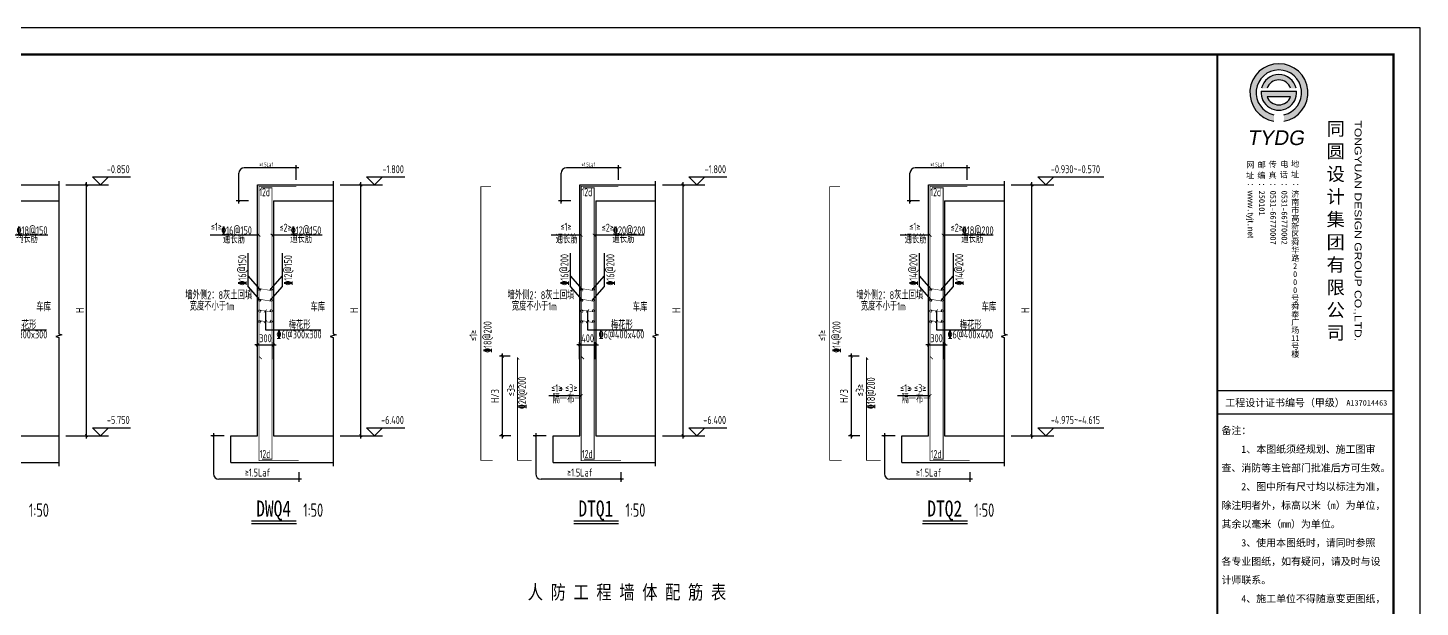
# Model space of a CAD drawing. Extents: x -502255 to 1362592, y -400300 to 332622.
# Drawn here: x 408788 to 434882, y -77164 to -66305 of the extents above; entities that cross this region are included whole.
import ezdxf
from ezdxf.enums import TextEntityAlignment as Align

# ---------------------------------------------------------------- set-up
doc = ezdxf.new("R2010")
doc.units = 0
doc.header["$LTSCALE"] = 1000
doc.header["$MEASUREMENT"] = 0
doc.linetypes.add('DASH', pattern=[0.35, 0.25, -0.1])
for name, color, linetype in [('COLU_DE_NUM', 7, 'Continuous'), ('DETL', 7, 'Continuous'), ('DIM', 3, 'Continuous'), ('ECA_TK', 7, 'Continuous'), ('hz', 7, 'Continuous'), ('PUB_DIM', 3, 'Continuous'), ('PUB_TEXT', 7, 'Continuous'), ('REIN', 1, 'Continuous'), ('REINL', 1, 'Continuous'), ('TEXT', 53, 'Continuous'), ('THIN', 7, 'Continuous'), ('tk', 7, 'Continuous')]:
    doc.layers.add(name, color=color, linetype=linetype)
doc.layers.add('表格文字', color=7, linetype='Continuous', lineweight=18)
doc.styles.add('CCDI_T0G_01', font='arial.ttf')
doc.styles.get("Standard").update_dxf_attribs({"font": 'tssdeng2.shx', "width": 0.7, "bigfont": '@@hztxt.shx'})
doc.styles.add('SUNTXT', font='', dxfattribs={"height": 2.5})
doc.styles.add('TSSD_Dimension', font='tssdeng.shx', dxfattribs={"width": 0.7, "bigfont": 'Tssdchn.shx'})
doc.styles.add('TSSD_Label', font='tssdeng2.shx', dxfattribs={"width": 0.7, "bigfont": 'tssdchn.shx'})
doc.styles.add('tyad', font='swissk.ttf', dxfattribs={"height": 2.5})
doc.styles.add('TYDG_01', font='', dxfattribs={"width": 0.8})
doc.styles.add('黑体', font='simhei.ttf', dxfattribs={"width": 0.65})
doc.styles.get('SUNTXT').set_extended_font_data('SimSun')
doc.styles.get('TYDG_01').set_extended_font_data('SimSun')
doc.dimstyles.new('TSSD_50_50', dxfattribs={"dimtxt": 150, "dimasz": 50, "dimexe": 50, "dimexo": 125, "dimgap": 50, "dimtad": 1, "dimdec": 0, "dimzin": 0, "dimdsep": 46, "dimtxsty": 'Standard', "dimblk": 'ARCHTICK', "dimcen": 0, "dimdle": 50, "dimclrt": 7, "dimadec": 0, "dimazin": 0, "dimtfac": 1, "dimtdec": 0, "dimtix": 1, "dimtmove": 2, "dimatfit": 3, "dimfxl": 1, "dimtolj": 1, "dimtzin": 0, "dimarcsym": 0})

# ---------------------------------------------------------------- blocks, each defined once
blk = doc.blocks.new('_ArchTick')
at = {"color": 0, "linetype": 'ByBlock', "const_width": 0.4}
blk.add_lwpolyline([(-0.5, -0.5), (0.5, 0.5)], dxfattribs=at)
blk = doc.blocks.new('*D519')
at = {"layer": 'Defpoints', "color": 0, "transparency": 16777216}
for p in [(409378, -69250), (409889, -69250), (409378, -73950)]:
    blk.add_point(p, dxfattribs=at)
at = {"layer": 'PUB_DIM', "color": 0, "lineweight": -2, "transparency": 16777216}
for p, q in [((409503, -69250), (409939, -69250)), ((409889, -74000), (409889, -69200)), ((409503, -73950), (409939, -73950))]:
    blk.add_line(p, q, dxfattribs=at)
at = {"layer": 'PUB_DIM', "color": 0, "lineweight": -2, "transparency": 16777216, "xscale": 50, "yscale": 50, "zscale": 50}
for p, rotation in [((409889, -69250), 90), ((409889, -73950), 270)]:
    blk.add_blockref('_ArchTick', p, dxfattribs=dict(at, rotation=rotation))
at = {"layer": 'PUB_DIM', "color": 7, "transparency": 16777216, "insert": (409764, -71600), "char_height": 150, "attachment_point": 5, "rotation": 90}
blk.add_mtext('\\A1;H', dxfattribs=at)
blk = doc.blocks.new('*D521')
at = {"layer": 'Defpoints', "color": 0, "transparency": 16777216}
for p in [(413392, -72249), (413092, -72639), (413392, -72639)]:
    blk.add_point(p, dxfattribs=at)
at = {"layer": 'PUB_DIM', "color": 0, "lineweight": -2, "transparency": 16777216}
for p, q in [((413092, -72249), (413042, -72249)), ((413092, -72514), (413092, -72199)), ((413092, -72249), (413392, -72249)), ((413392, -72514), (413392, -72199)), ((413392, -72249), (413442, -72249))]:
    blk.add_line(p, q, dxfattribs=at)
at = {"layer": 'PUB_DIM', "color": 0, "lineweight": -2, "transparency": 16777216, "xscale": 50, "yscale": 50, "zscale": 50}
blk.add_blockref('_ArchTick', (413092, -72249), dxfattribs=at)
at = {"layer": 'PUB_DIM', "color": 0, "lineweight": -2, "transparency": 16777216, "xscale": 50, "yscale": 50, "zscale": 50, "rotation": 180}
blk.add_blockref('_ArchTick', (413392, -72249), dxfattribs=at)
at = {"layer": 'PUB_DIM', "color": 7, "transparency": 16777216, "insert": (413242, -72124), "char_height": 150, "attachment_point": 5}
blk.add_mtext('\\A1;300', dxfattribs=at)
blk = doc.blocks.new('*D522')
at = {"layer": 'Defpoints', "color": 0, "transparency": 16777216}
for p in [(414518, -69250), (415029, -69250), (414518, -73950)]:
    blk.add_point(p, dxfattribs=at)
at = {"layer": 'PUB_DIM', "color": 0, "lineweight": -2, "transparency": 16777216}
for p, q in [((414643, -69250), (415079, -69250)), ((415029, -74000), (415029, -69200)), ((414643, -73950), (415079, -73950))]:
    blk.add_line(p, q, dxfattribs=at)
at = {"layer": 'PUB_DIM', "color": 0, "lineweight": -2, "transparency": 16777216, "xscale": 50, "yscale": 50, "zscale": 50}
for p, rotation in [((415029, -69250), 90), ((415029, -73950), 270)]:
    blk.add_blockref('_ArchTick', p, dxfattribs=dict(at, rotation=rotation))
at = {"layer": 'PUB_DIM', "color": 7, "transparency": 16777216, "insert": (414904, -71600), "char_height": 150, "attachment_point": 5, "rotation": 90}
blk.add_mtext('\\A1;H', dxfattribs=at)
blk = doc.blocks.new('*D1432')
at = {"layer": 'Defpoints', "color": 0, "transparency": 16777216}
for p in [(419430, -72249), (419130, -72639), (419430, -72639)]:
    blk.add_point(p, dxfattribs=at)
at = {"layer": 'PUB_DIM', "color": 0, "lineweight": -2, "transparency": 16777216}
for p, q in [((419130, -72249), (419080, -72249)), ((419130, -72514), (419130, -72199)), ((419130, -72249), (419430, -72249)), ((419430, -72514), (419430, -72199)), ((419430, -72249), (419480, -72249))]:
    blk.add_line(p, q, dxfattribs=at)
at = {"layer": 'PUB_DIM', "color": 0, "lineweight": -2, "transparency": 16777216, "xscale": 50, "yscale": 50, "zscale": 50}
blk.add_blockref('_ArchTick', (419130, -72249), dxfattribs=at)
at = {"layer": 'PUB_DIM', "color": 0, "lineweight": -2, "transparency": 16777216, "xscale": 50, "yscale": 50, "zscale": 50, "rotation": 180}
blk.add_blockref('_ArchTick', (419430, -72249), dxfattribs=at)
at = {"layer": 'PUB_DIM', "color": 7, "transparency": 16777216, "insert": (419280, -72124), "char_height": 150, "attachment_point": 5}
blk.add_mtext('\\A1;400', dxfattribs=at)
blk = doc.blocks.new('*D1433')
at = {"layer": 'Defpoints', "color": 0, "transparency": 16777216}
for p in [(420556, -69250), (421067, -69250), (420556, -73950)]:
    blk.add_point(p, dxfattribs=at)
at = {"layer": 'PUB_DIM', "color": 0, "lineweight": -2, "transparency": 16777216}
for p, q in [((420681, -69250), (421117, -69250)), ((421067, -74000), (421067, -69200)), ((420681, -73950), (421117, -73950))]:
    blk.add_line(p, q, dxfattribs=at)
at = {"layer": 'PUB_DIM', "color": 0, "lineweight": -2, "transparency": 16777216, "xscale": 50, "yscale": 50, "zscale": 50}
for p, rotation in [((421067, -69250), 90), ((421067, -73950), 270)]:
    blk.add_blockref('_ArchTick', p, dxfattribs=dict(at, rotation=rotation))
at = {"layer": 'PUB_DIM', "color": 7, "transparency": 16777216, "insert": (420942, -71600), "char_height": 150, "attachment_point": 5, "rotation": 90}
blk.add_mtext('\\A1;H', dxfattribs=at)
blk = doc.blocks.new('*D1434')
at = {"layer": 'Defpoints', "color": 0, "transparency": 16777216}
for p in [(417955, -72462), (417680, -73950), (417966, -73950)]:
    blk.add_point(p, dxfattribs=at)
at = {"layer": 'DIM', "color": 0, "lineweight": -2, "transparency": 16777216}
for p, q in [((417830, -72462), (417630, -72462)), ((417680, -72412), (417680, -74000)), ((417841, -73950), (417630, -73950))]:
    blk.add_line(p, q, dxfattribs=at)
at = {"layer": 'DIM', "color": 0, "lineweight": -2, "transparency": 16777216, "xscale": 50, "yscale": 50, "zscale": 50}
for p, rotation in [((417680, -72462), 90), ((417680, -73950), 270)]:
    blk.add_blockref('_ArchTick', p, dxfattribs=dict(at, rotation=rotation))
at = {"layer": 'DIM', "color": 7, "transparency": 16777216, "insert": (417544, -73206), "char_height": 150, "attachment_point": 5, "rotation": 90}
blk.add_mtext('\\A1;H/3', dxfattribs=at)
blk = doc.blocks.new('*D1436')
at = {"layer": 'Defpoints', "color": 0, "transparency": 16777216}
for p in [(425969, -72249), (425669, -72639), (425969, -72639)]:
    blk.add_point(p, dxfattribs=at)
at = {"layer": 'PUB_DIM', "color": 0, "lineweight": -2, "transparency": 16777216}
for p, q in [((425669, -72249), (425619, -72249)), ((425669, -72514), (425669, -72199)), ((425669, -72249), (425969, -72249)), ((425969, -72514), (425969, -72199)), ((425969, -72249), (426019, -72249))]:
    blk.add_line(p, q, dxfattribs=at)
at = {"layer": 'PUB_DIM', "color": 0, "lineweight": -2, "transparency": 16777216, "xscale": 50, "yscale": 50, "zscale": 50}
blk.add_blockref('_ArchTick', (425669, -72249), dxfattribs=at)
at = {"layer": 'PUB_DIM', "color": 0, "lineweight": -2, "transparency": 16777216, "xscale": 50, "yscale": 50, "zscale": 50, "rotation": 180}
blk.add_blockref('_ArchTick', (425969, -72249), dxfattribs=at)
at = {"layer": 'PUB_DIM', "color": 7, "transparency": 16777216, "insert": (425819, -72124), "char_height": 150, "attachment_point": 5}
blk.add_mtext('\\A1;300', dxfattribs=at)
blk = doc.blocks.new('*D1437')
at = {"layer": 'Defpoints', "color": 0, "transparency": 16777216}
for p in [(427095, -69250), (427606, -69250), (427095, -73950)]:
    blk.add_point(p, dxfattribs=at)
at = {"layer": 'PUB_DIM', "color": 0, "lineweight": -2, "transparency": 16777216}
for p, q in [((427220, -69250), (427656, -69250)), ((427606, -74000), (427606, -69200)), ((427220, -73950), (427656, -73950))]:
    blk.add_line(p, q, dxfattribs=at)
at = {"layer": 'PUB_DIM', "color": 0, "lineweight": -2, "transparency": 16777216, "xscale": 50, "yscale": 50, "zscale": 50}
for p, rotation in [((427606, -69250), 90), ((427606, -73950), 270)]:
    blk.add_blockref('_ArchTick', p, dxfattribs=dict(at, rotation=rotation))
at = {"layer": 'PUB_DIM', "color": 7, "transparency": 16777216, "insert": (427481, -71600), "char_height": 150, "attachment_point": 5, "rotation": 90}
blk.add_mtext('\\A1;H', dxfattribs=at)
blk = doc.blocks.new('*D1435')
at = {"layer": 'Defpoints', "color": 0, "transparency": 16777216}
for p in [(424494, -72462), (424218, -73950), (424505, -73950)]:
    blk.add_point(p, dxfattribs=at)
at = {"layer": 'DIM', "color": 0, "lineweight": -2, "transparency": 16777216}
for p, q in [((424369, -72462), (424168, -72462)), ((424218, -72412), (424218, -74000)), ((424380, -73950), (424168, -73950))]:
    blk.add_line(p, q, dxfattribs=at)
at = {"layer": 'DIM', "color": 0, "lineweight": -2, "transparency": 16777216, "xscale": 50, "yscale": 50, "zscale": 50}
for p, rotation in [((424218, -72462), 90), ((424218, -73950), 270)]:
    blk.add_blockref('_ArchTick', p, dxfattribs=dict(at, rotation=rotation))
at = {"layer": 'DIM', "color": 7, "transparency": 16777216, "insert": (424082, -73206), "char_height": 150, "attachment_point": 5, "rotation": 90}
blk.add_mtext('\\A1;H/3', dxfattribs=at)
blk = doc.blocks.new('10B_A1')
h = blk.add_hatch(color=256)
h.paths.add_polyline_path([(786.16, 558.97), (786.16, 561.39, -8.823966), (789.97, 561.39), (789.97, 558.98, 11.333343)])
h.paths.add_polyline_path([(781.52, 571.34), (783.6, 571.34, -0.711417), (792.46, 571.34), (794.54, 571.34, 0.79114)], flags=17)
h.paths.add_polyline_path([(781.36, 570.26, 1.071858), (794.7, 570.26)], flags=17)
h.paths.add_polyline_path([(792.44, 568.2, -0.701619), (783.62, 568.2)], flags=16)
for p, q in [((765, 184), (765, 584)), ((765, 184), (765, 584)), ((765, 184), (765, 584)), ((781.36, 570.26), (794.7, 570.26)), ((783.62, 568.2), (792.44, 568.2))]:
    blk.add_line(p, q)
at = {"const_width": 0.5}
blk.add_lwpolyline([(831, 457.96), (765, 457.96)], dxfattribs=at)
blk.add_lwpolyline([(831, 457.96), (765, 457.96)], dxfattribs=at)
for centre, radius, start, end in [((788.05, 569.69), 10.88, 280.1324, 259.9627), ((788.05, 569.69), 8.52, 282.9926, 257.1302), ((788.03, 569.8), 6.69, 13.3022, 166.6978), ((788.03, 569.8), 4.69, 19.1426, 160.8574), ((788.03, 569.8), 6.69, 176.0272, 3.9728), ((788.03, 569.8), 4.69, 199.8915, 340.1085)]:
    blk.add_arc(centre, radius, start, end)
at = {"layer": 'ECA_TK'}
blk.add_lwpolyline([(0, 0), (841, 0), (841, 594), (0, 594)], close=True, dxfattribs=at)
at = {"layer": 'ECA_TK', "const_width": 0.8}
blk.add_lwpolyline([(831, 10), (831, 584), (18, 584), (18, 10)], close=True, dxfattribs=at)
at = {"layer": 'ECA_TK'}
for points, const_width in [([(765, 10), (765, 584)], 0.8), ([(765, 457.96), (831, 457.96)], 0.5), ([(765, 449.25), (831, 449.25)], 0.5)]:
    blk.add_lwpolyline(points, dxfattribs=dict(at, const_width=const_width))
for s, height, style, p in [('同', 5, '黑体', (805.94, 553.7)), ('圆', 5, '黑体', (805.94, 545.2)), ('网', 2.18, 'SUNTXT', (775.88, 541.55)), ('邮', 2.18, 'SUNTXT', (780.08, 541.58)), ('传', 2.18, 'SUNTXT', (784.17, 541.71)), ('电', 2.18, 'SUNTXT', (788.57, 541.81)), ('地', 2.18, 'SUNTXT', (792.61, 541.93)), ('址', 2.18, 'SUNTXT', (775.74, 537.6)), ('编', 2.18, 'SUNTXT', (779.97, 537.57)), ('真', 2.18, 'SUNTXT', (784.17, 537.71)), ('话', 2.18, 'SUNTXT', (788.39, 537.86)), ('址', 2.18, 'SUNTXT', (792.62, 537.99)), ('设', 5, '黑体', (805.94, 536.7)), ('济', 2.18, 'SUNTXT', (792.67, 530.58)), ('计', 5, '黑体', (805.94, 528.2)), ('市', 2.18, 'SUNTXT', (792.67, 524.58)), ('南', 2.18, 'SUNTXT', (792.67, 527.58)), ('高', 2.18, 'SUNTXT', (792.67, 521.58)), ('集', 5, '黑体', (805.94, 519.7)), ('新', 2.18, 'SUNTXT', (792.67, 518.58)), ('区', 2.18, 'SUNTXT', (792.67, 515.58)), ('舜', 2.18, 'SUNTXT', (792.67, 512.58)), ('华', 2.18, 'SUNTXT', (792.67, 509.58)), ('团', 5, '黑体', (805.94, 511.2)), ('路', 2.18, 'SUNTXT', (792.67, 506.58)), ('有', 5, '黑体', (805.94, 502.7)), ('2', 2.18, 'SUNTXT', (793.36, 503.58)), ('0', 2.18, 'SUNTXT', (793.36, 500.58)), ('0', 2.18, 'SUNTXT', (793.36, 497.58)), ('0', 2.18, 'SUNTXT', (793.36, 494.58)), ('限', 5, '黑体', (805.94, 494.2)), ('舜', 2.18, 'SUNTXT', (792.67, 488.58)), ('号', 2.18, 'SUNTXT', (792.67, 491.58)), ('公', 5, '黑体', (805.94, 485.7)), ('泰', 2.18, 'SUNTXT', (792.67, 485.58)), ('场', 2.18, 'SUNTXT', (792.67, 479.58)), ('广', 2.18, 'SUNTXT', (792.67, 482.58)), ('司', 5, '黑体', (805.94, 477.2)), ('号', 2.18, 'SUNTXT', (792.67, 473.58)), ('11', 2.18, 'SUNTXT', (792.67, 476.58)), ('楼', 2.18, 'SUNTXT', (792.69, 470.58))]:
    blk.add_text(s, height=height, dxfattribs=dict(style=style)).set_placement(p)
at = {"style": 'CCDI_T0G_01', "width": 1.25}
blk.add_text('TONGYUAN DESIGN GROUP CO.,LTD.', height=2.6, rotation=270, dxfattribs=at).set_placement((816.42, 559.28))
at = {"style": 'tyad', "oblique": 10}
blk.add_text('TYDG', height=5.5, dxfattribs=at).set_placement((776.12, 550.06))
at = {"char_height": 2.18, "width": 39.1789, "attachment_point": 1, "rotation": 270, "style": 'SUNTXT'}
for s, insert in [('：{\\fArial|b0|i0|c134|p32;www}.{\\fArial|b0|i0|c134|p32;tyjt}.{\\fArial|b0|i0|c134|p32;net\\fArial|b0|i0|c0|p32;}', (778.56, 536.02)), ('：250101', (782.78, 536.02)), ('：0531-66770007', (787, 536.02)), ('：0531-66770002', (791.22, 536.02)), ('：', (795.56, 536.02))]:
    blk.add_mtext(s, dxfattribs=dict(at, insert=insert))
at = {"layer": 'ECA_TK', "linetype": 'Continuous', "style": 'SUNTXT'}
for s, height, p in [('工程设计证书编号（甲级）', 2.7342, (767.97, 452.09)), ('A137014463', 2.051, (813.34, 452.39))]:
    blk.add_text(s, height=height, dxfattribs=at).set_placement(p)
at = {"layer": 'ECA_TK', "style": 'SUNTXT'}
for s, p in [('备注：', (766.54, 441.68)), ('    1、本图纸须经规划、施工图审', (766.54, 434.68)), ('查、消防等主管部门批准后方可生效。', (766.54, 427.66)), ('    2、图中所有尺寸均以标注为准，', (766.54, 420.65)), ('除注明者外，标高以米（m）为单位，', (766.54, 413.62)), ('其余以毫米（mm）为单位。', (766.54, 406.61)), ('    3、使用本图纸时，请同时参照', (766.54, 399.6)), ('各专业图纸，如有疑问，请及时与设', (766.54, 392.61)), ('计师联系。', (766.54, 385.63)), ('    4、施工单位不得随意变更图纸，', (766.54, 378.63))]:
    blk.add_text(s, height=2.73, dxfattribs=at).set_placement(p)

msp = doc.modelspace()

# ---------------------------------------------------------------- linework, layer by layer
at = {"color": 0, "linetype": 'ByBlock', "const_width": 10}
for points in [[(413799.7, -68947.1), (413835.1, -68911.7)], [(419837.9, -68947.1), (419873.3, -68911.7)], [(426376.6, -68947.1), (426411.9, -68911.7)], [(412726.2, -69532.6), (412761.6, -69568)], [(418764.4, -69532.6), (418799.8, -69568)], [(425303.1, -69532.6), (425338.4, -69568)], [(412250, -73968), (412285.3, -73932.6)], [(418288.2, -73968), (418323.6, -73932.6)], [(424826.9, -73968), (424862.2, -73932.6)], [(413847.5, -74748.4), (413882.8, -74783.7)], [(419885.7, -74748.4), (419921.1, -74783.7)], [(426424.4, -74748.4), (426459.7, -74783.7)]]:
    msp.add_lwpolyline(points, dxfattribs=at)
at = {"color": 0, "const_width": 15}
for points in [[(413146.1, -70218.1), (413093.1, -70165.1)], [(413391.2, -70218.1), (413338.1, -70165.1)], [(419184.4, -70218.1), (419131.4, -70165.1)], [(419429.4, -70218.1), (419376.4, -70165.1)], [(425723, -70218.1), (425670, -70165.1)], [(425968, -70218.1), (425915, -70165.1)], [(413266.3, -71584.5), (413213.3, -71637.5)], [(419304.5, -71584.5), (419251.5, -71637.5)], [(425843.2, -71584.5), (425790.1, -71637.5)], [(413266.3, -71784.5), (413213.3, -71837.5)], [(419304.5, -71784.5), (419251.5, -71837.5)], [(425843.2, -71784.5), (425790.1, -71837.5)], [(419184.4, -73173.6), (419131.3, -73226.7)], [(425723, -73173.6), (425670, -73226.7)]]:
    msp.add_lwpolyline(points, dxfattribs=at)
at = {"const_width": 25}
for points in [[(413822.4, -75552), (412979.9, -75552)], [(419860.7, -75552), (419018.2, -75552)], [(426399.3, -75552), (425556.8, -75552)]]:
    msp.add_lwpolyline(points, dxfattribs=at)
at = {"layer": 'DETL'}
for p, q in [((407952.4, -69250.3), (409370, -69250.3)), ((413092.1, -73950.3), (413092.1, -69250.3)), ((413092.1, -69250.3), (414509.8, -69250.3)), ((419130.4, -73950.3), (419130.4, -69250.3)), ((419130.4, -69250.3), (420548.1, -69250.3)), ((425669, -73950.3), (425669, -69250.3)), ((425669, -69250.3), (427086.7, -69250.3)), ((408252.4, -69550.3), (409370, -69550.3)), ((413392.1, -69550.3), (414509.8, -69550.3)), ((413392.1, -69550.3), (413392.1, -73950.3)), ((419430.4, -69550.3), (420548.1, -69550.3)), ((419430.4, -69550.3), (419430.4, -73950.3)), ((425969, -69550.3), (427086.7, -69550.3)), ((425969, -69550.3), (425969, -73950.3)), ((408252.4, -73950.3), (408952.4, -73950.3)), ((408952.4, -73950.3), (409370, -73950.3)), ((412592.1, -73950.3), (413092.1, -73950.3)), ((412592.1, -74450.3), (412592.1, -73950.3)), ((413392.1, -73950.3), (414092.1, -73950.3)), ((414092.1, -73950.3), (414509.8, -73950.3)), ((418630.4, -73950.3), (419130.4, -73950.3)), ((418630.4, -74450.3), (418630.4, -73950.3)), ((419430.4, -73950.3), (420130.4, -73950.3)), ((420130.4, -73950.3), (420548.1, -73950.3)), ((425169, -73950.3), (425669, -73950.3)), ((425169, -74450.3), (425169, -73950.3)), ((425969, -73950.3), (426669, -73950.3)), ((426669, -73950.3), (427086.7, -73950.3)), ((407452.4, -74450.3), (409370, -74450.3)), ((412592.1, -74450.3), (414509.8, -74450.3)), ((418630.4, -74450.3), (420548.1, -74450.3)), ((425169, -74450.3), (427086.7, -74450.3))]:
    msp.add_line(p, q, dxfattribs=at)
at = {"layer": 'DIM'}
for p, q in [((413817.4, -69152.8), (413817.4, -68879.4)), ((419855.6, -69152.8), (419855.6, -68879.4)), ((426394.3, -69152.8), (426394.3, -68879.4)), ((412743.9, -69600.3), (412743.9, -69029.4)), ((413867.4, -68929.4), (412843.9, -68929.4)), ((418782.1, -69600.3), (418782.1, -69029.4)), ((419905.6, -68929.4), (418882.1, -68929.4)), ((425320.8, -69600.3), (425320.8, -69029.4)), ((426444.3, -68929.4), (425420.8, -68929.4)), ((412925.2, -69550.3), (412693.9, -69550.3)), ((418963.4, -69550.3), (418732.1, -69550.3)), ((425502.1, -69550.3), (425270.8, -69550.3)), ((412467.1, -73950.3), (412217.7, -73950.3)), ((412267.7, -73900.3), (412267.7, -74666.1)), ((418505.4, -73950.3), (418255.9, -73950.3)), ((418305.9, -73900.3), (418305.9, -74666.1)), ((425044, -73950.3), (424794.5, -73950.3)), ((424844.5, -73900.3), (424844.5, -74666.1)), ((413915.2, -74766.1), (412367.7, -74766.1)), ((413865.2, -74633), (413865.2, -74816.1)), ((419953.4, -74766.1), (418405.9, -74766.1)), ((419903.4, -74633), (419903.4, -74816.1)), ((426492, -74766.1), (424944.5, -74766.1)), ((426442, -74633), (426442, -74816.1))]:
    msp.add_line(p, q, dxfattribs=at)
for centre, start, end in [((412843.9, -69029.4), 90, 180), ((418882.1, -69029.4), 90, 180), ((425420.8, -69029.4), 90, 180), ((412367.7, -74666.1), 180, 270), ((418405.9, -74666.1), 180, 270), ((424944.5, -74666.1), 180, 270)]:
    msp.add_arc(centre, 100, start, end, dxfattribs=at)
at = {"layer": 'hz'}
for points in [[(412979.9, -75597), (413822.4, -75597)], [(419018.2, -75597), (419860.7, -75597)], [(425556.8, -75597), (426399.3, -75597)]]:
    msp.add_lwpolyline(points, dxfattribs=at)
at = {"layer": 'REIN', "const_width": 15}
for points in [[(413817.4, -69277.8), (413119.6, -69277.8), (413119.6, -74416.3), (413865.2, -74416.3)], [(413176, -74388.8), (413364.6, -74388.8), (413364.6, -69305.3), (413157.4, -69305.3)], [(417471.2, -69281.5), (417277.5, -69281.5), (417277.5, -74413), (417499.9, -74413)], [(419855.6, -69277.8), (419157.9, -69277.8), (419157.9, -74416.3), (419903.4, -74416.3)], [(419214.3, -74388.8), (419402.9, -74388.8), (419402.9, -69305.3), (419195.6, -69305.3)], [(424009.8, -69281.5), (423816.1, -69281.5), (423816.1, -74413), (424038.5, -74413)], [(426394.3, -69277.8), (425696.5, -69277.8), (425696.5, -74416.3), (426442, -74416.3)], [(425752.9, -74388.8), (425941.5, -74388.8), (425941.5, -69305.3), (425734.3, -69305.3)], [(413172.7, -72515.3), (413119.6, -72462.3), (413119.6, -74416.3), (413558.7, -74416.3)], [(417998, -72525.2), (417966.1, -72493.4), (417966.1, -74413), (418229.6, -74413)], [(419210.9, -72515.3), (419157.9, -72462.3), (419157.9, -74416.3), (419597, -74416.3)], [(424536.6, -72525.2), (424504.8, -72493.4), (424504.8, -74413), (424768.2, -74413)], [(425749.5, -72515.3), (425696.5, -72462.3), (425696.5, -74416.3), (426135.6, -74416.3)]]:
    msp.add_lwpolyline(points, dxfattribs=at)
at = {"layer": 'REIN', "ltscale": 0.5, "const_width": 15}
for points in [[(413148.6, -71218.1, 1), (413148.6, -71203.1, 1)], [(413334.9, -71218.1, 1), (413334.9, -71203.1, 1)], [(419186.8, -71218.1, 1), (419186.8, -71203.1, 1)], [(419373.1, -71218.1, 1), (419373.1, -71203.1, 1)], [(425725.5, -71218.1, 1), (425725.5, -71203.1, 1)], [(425911.7, -71218.1, 1), (425911.7, -71203.1, 1)], [(413148.6, -71418.1, 1), (413148.6, -71403.1, 1)], [(413334.9, -71418.1, 1), (413334.9, -71403.1, 1)], [(419186.8, -71418.1, 1), (419186.8, -71403.1, 1)], [(419373.1, -71418.1, 1), (419373.1, -71403.1, 1)], [(425725.5, -71418.1, 1), (425725.5, -71403.1, 1)], [(425911.7, -71418.1, 1), (425911.7, -71403.1, 1)], [(413148.6, -71618.1, 1), (413148.6, -71603.1, 1)], [(413334.9, -71618.1, 1), (413334.9, -71603.1, 1)], [(419186.8, -71618.1, 1), (419186.8, -71603.1, 1)], [(419373.1, -71618.1, 1), (419373.1, -71603.1, 1)], [(425725.5, -71618.1, 1), (425725.5, -71603.1, 1)], [(425911.7, -71618.1, 1), (425911.7, -71603.1, 1)], [(413148.6, -71818.1, 1), (413148.6, -71803.1, 1)], [(413334.8, -71818.1, 1), (413334.8, -71803.1, 1)], [(419186.8, -71818.1, 1), (419186.8, -71803.1, 1)], [(419373.1, -71818.1, 1), (419373.1, -71803.1, 1)], [(425725.4, -71818.1, 1), (425725.4, -71803.1, 1)], [(425911.7, -71818.1, 1), (425911.7, -71803.1, 1)]]:
    msp.add_lwpolyline(points, format="xyb", close=True, dxfattribs=at)
at = {"layer": 'REIN', "linetype": 'DASH', "ltscale": 0.5, "const_width": 10}
for points in [[(413153, -71439.5), (413118.3, -71430, -0.9739328), (413127.6, -71392.1), (413351.9, -71430, 1.0267649), (413361.3, -71392.1), (413326.6, -71382.6)], [(419191.2, -71439.5), (419156.5, -71430, -0.9739328), (419165.9, -71392.1), (419390.2, -71430, 1.0267649), (419399.5, -71392.1), (419364.8, -71382.6)], [(425729.9, -71439.5), (425695.2, -71430, -0.9739328), (425704.5, -71392.1), (425928.8, -71430, 1.0267649), (425938.2, -71392.1), (425903.4, -71382.6)], [(413153, -71839.5), (413118.3, -71830, -0.9739328), (413127.6, -71792.1), (413351.9, -71830, 1.0267649), (413361.3, -71792.1), (413326.6, -71782.6)], [(419191.2, -71839.5), (419156.5, -71830, -0.9739328), (419165.9, -71792.1), (419390.2, -71830, 1.0267649), (419399.5, -71792.1), (419364.8, -71782.6)], [(425729.9, -71839.5), (425695.1, -71830, -0.9739328), (425704.5, -71792.1), (425928.8, -71830, 1.0267649), (425938.1, -71792.1), (425903.4, -71782.6)]]:
    msp.add_lwpolyline(points, format="xyb", dxfattribs=at)
at = {"layer": 'REINL', "const_width": 9}
for points in [[(413153, -71239.5), (413118.3, -71230, -0.9739328), (413127.6, -71192.1), (413351.9, -71230, 1.0267649), (413361.3, -71192.1), (413326.6, -71182.6)], [(419191.2, -71239.5), (419156.5, -71230, -0.9739328), (419165.9, -71192.1), (419390.2, -71230, 1.0267649), (419399.5, -71192.1), (419364.8, -71182.6)], [(425729.9, -71239.5), (425695.2, -71230, -0.9739328), (425704.5, -71192.1), (425928.8, -71230, 1.0267649), (425938.2, -71192.1), (425903.4, -71182.6)], [(413153, -71639.5), (413118.3, -71630, -0.9739328), (413127.6, -71592.1), (413351.9, -71630, 1.0267649), (413361.3, -71592.1), (413326.6, -71582.6)], [(419191.2, -71639.5), (419156.5, -71630, -0.9739328), (419165.9, -71592.1), (419390.2, -71630, 1.0267649), (419399.5, -71592.1), (419364.8, -71582.6)], [(425729.9, -71639.5), (425695.2, -71630, -0.9739328), (425704.5, -71592.1), (425928.8, -71630, 1.0267649), (425938.2, -71592.1), (425903.4, -71582.6)]]:
    msp.add_lwpolyline(points, format="xyb", dxfattribs=at)
at = {"layer": 'TEXT'}
for p, q in [((409162.8, -70191.6), (408224.9, -70191.6)), ((413119.6, -70191.6), (412204.8, -70191.6)), ((414302.6, -70191.6), (413364.6, -70191.6)), ((419157.9, -70191.6), (418598.2, -70191.6)), ((420340.8, -70191.6), (419402.9, -70191.6)), ((425696.5, -70191.6), (425136.9, -70191.6)), ((426879.4, -70191.6), (425941.5, -70191.6)), ((412919.2, -71155.4), (412919.2, -70530.3)), ((413560.4, -71155.4), (413560.4, -70530.3)), ((418957.5, -71155.4), (418957.5, -70530.3)), ((419598.6, -71155.4), (419598.6, -70530.3)), ((425496.1, -71155.4), (425496.1, -70530.3)), ((426137.2, -71155.4), (426137.2, -70530.3)), ((413144.7, -71210.6), (412919.2, -70955.4)), ((413334.9, -71210.6), (413560.4, -70955.4)), ((419183, -71210.6), (418957.5, -70955.4)), ((419373.1, -71210.6), (419598.6, -70955.4)), ((425721.6, -71210.6), (425496.1, -70955.4)), ((425911.7, -71210.6), (426137.2, -70955.4)), ((413144.7, -71410.6), (412919.2, -71155.4)), ((413334.9, -71410.6), (413560.4, -71155.4)), ((419183, -71410.6), (418957.5, -71155.4)), ((419373.1, -71410.6), (419598.6, -71155.4)), ((425721.6, -71410.6), (425496.1, -71155.4)), ((425911.7, -71410.6), (426137.2, -71155.4)), ((413239.8, -71611), (413239.8, -71964.1)), ((419278, -71611), (419278, -71964.1)), ((425816.7, -71611), (425816.7, -71964.1)), ((408100, -71964.1), (409138.2, -71964.1)), ((413239.8, -71964.1), (414278, -71964.1)), ((419278, -71964.1), (420316.2, -71964.1)), ((425816.7, -71964.1), (426854.9, -71964.1)), ((419157.9, -73200.2), (418550.1, -73200.2)), ((425696.5, -73200.2), (425088.7, -73200.2))]:
    msp.add_line(p, q, dxfattribs=at)
at = {"layer": 'THIN'}
for p, q in [((410148, -69250.3), (409998, -69100.3)), ((409998, -69100.3), (410298, -69100.3)), ((410148, -69250.3), (410298, -69100.3)), ((410298, -69100.3), (410711.5, -69100.3)), ((415287.8, -69250.3), (415137.8, -69100.3)), ((415137.8, -69100.3), (415437.8, -69100.3)), ((415287.8, -69250.3), (415437.8, -69100.3)), ((415437.8, -69100.3), (415851.3, -69100.3)), ((421326, -69250.3), (421176, -69100.3)), ((421176, -69100.3), (421476, -69100.3)), ((421326, -69250.3), (421476, -69100.3)), ((421476, -69100.3), (421889.5, -69100.3)), ((427864.7, -69250.3), (427714.7, -69100.3)), ((427714.7, -69100.3), (428014.7, -69100.3)), ((427864.7, -69250.3), (428014.7, -69100.3)), ((428014.7, -69100.3), (428955.2, -69100.3)), ((409903.7, -69250.3), (410298, -69250.3)), ((415043.5, -69250.3), (415437.8, -69250.3)), ((421081.8, -69250.3), (421476, -69250.3)), ((427620.4, -69250.3), (428014.7, -69250.3)), ((410148, -73950.3), (409998, -73800.3)), ((409998, -73800.3), (410298, -73800.3)), ((410148, -73950.3), (410298, -73800.3)), ((410298, -73800.3), (410711.5, -73800.3)), ((415287.8, -73950.3), (415137.8, -73800.3)), ((415137.8, -73800.3), (415437.8, -73800.3)), ((415287.8, -73950.3), (415437.8, -73800.3)), ((415437.8, -73800.3), (415851.3, -73800.3)), ((421326, -73950.3), (421176, -73800.3)), ((421176, -73800.3), (421476, -73800.3)), ((421326, -73950.3), (421476, -73800.3)), ((421476, -73800.3), (421889.5, -73800.3)), ((427864.7, -73950.3), (427714.7, -73800.3)), ((427714.7, -73800.3), (428014.7, -73800.3)), ((427864.7, -73950.3), (428014.7, -73800.3)), ((428014.7, -73800.3), (428955.2, -73800.3)), ((409903.7, -73950.3), (410298, -73950.3)), ((415043.5, -73950.3), (415437.8, -73950.3)), ((421081.8, -73950.3), (421476, -73950.3)), ((427620.4, -73950.3), (428014.7, -73950.3))]:
    msp.add_line(p, q, dxfattribs=at)
for points in [[(409370, -69180.3), (409370, -72042.8), (409425, -72060.3), (409315, -72090.3), (409370, -72107.8), (409370, -74520.3)], [(414509.8, -69180.3), (414509.8, -72042.8), (414564.8, -72060.3), (414454.8, -72090.3), (414509.8, -72107.8), (414509.8, -74520.3)], [(420548.1, -69180.3), (420548.1, -72042.8), (420603.1, -72060.3), (420493.1, -72090.3), (420548.1, -72107.8), (420548.1, -74520.3)], [(427086.7, -69180.3), (427086.7, -72042.8), (427141.7, -72060.3), (427031.7, -72090.3), (427086.7, -72107.8), (427086.7, -74520.3)]]:
    msp.add_lwpolyline(points, dxfattribs=at)

# ---------------------------------------------------------------- block references
at = {"layer": 'tk', "xscale": 50, "yscale": 50, "zscale": 50}
msp.add_blockref('10B_A1', (392831.9, -96005.4), dxfattribs=at)

# ---------------------------------------------------------------- texts
at = {"layer": 'COLU_DE_NUM', "style": 'TSSD_Label', "width": 0.7}
for p in [(408809.4, -75470.1), (413949.2, -75470.1), (419987.5, -75470.1), (426526.1, -75470.1)]:
    msp.add_text('1:50', height=250, dxfattribs=at).set_placement(p)
at = {"layer": 'DIM', "color": 7, "char_height": 75, "attachment_point": 5, "style": 'TSSD_Dimension'}
for insert in [(413257.4, -68867), (419295.7, -68867), (425834.3, -68867)]:
    msp.add_mtext('≥1.5Laf', dxfattribs=dict(at, insert=insert))
at = {"layer": 'PUB_TEXT', "style": 'TYDG_01', "width": 0.8}
for s, p in [('DWQ4', (413068.6, -75464.7)), ('DTQ1', (419106.8, -75464.7)), ('DTQ2', (425645.5, -75464.7))]:
    msp.add_text(s, height=300, dxfattribs=at).set_placement(p)
at = {"layer": 'TEXT', "lineweight": 15, "ltscale": 100, "style": 'TSSD_Label'}
for s, width, p in [('12d', 0.6, (413126.2, -69461.2)), ('12d', 0.6, (419164.5, -69461.2)), ('12d', 0.6, (425703.1, -69461.2)), ('\x8418@150', 0.7, (408579.2, -70176.2)), ('\x8416@150', 0.7, (412413.6, -70176.2)), ('\x8412@150', 0.7, (413719, -70176.2)), ('\x8420@200', 0.7, (419757.2, -70176.2)), ('\x8418@200', 0.7, (426295.8, -70176.2)), ('\x846@300x300', 0.7, (408310, -72127.3)), ('梅花形', 0.7, (408537.1, -71953.7)), ('\x846@300x300', 0.7, (413449.8, -72127.3)), ('梅花形', 0.7, (413676.8, -71953.7)), ('\x846@400x400', 0.7, (419488, -72127.3)), ('梅花形', 0.7, (419715.1, -71953.7)), ('\x846@400x400', 0.7, (426026.7, -72127.3)), ('梅花形', 0.7, (426253.7, -71953.7)), ('12d', 0.6, (413133.4, -74367.9)), ('12d', 0.6, (419171.6, -74367.9)), ('12d', 0.6, (425710.3, -74367.9))]:
    msp.add_text(s, height=150, dxfattribs=dict(at, width=width)).set_placement(p)
at = {"layer": 'TEXT', "lineweight": 15, "style": 'TSSD_Label', "width": 0.7}
for s, p in [('通长筋', (408565.8, -70380.9)), ('\x921\x93', (412217, -70153.5)), ('通长筋', (412447, -70390.3)), ('\x922\x93', (413504.3, -70171.3)), ('通长筋', (413705.6, -70380.9)), ('通长筋', (418681.5, -70390.3)), ('\x921\x93', (418769, -70153.5)), ('\x922\x93', (419542.5, -70171.3)), ('通长筋', (419743.8, -70380.9)), ('通长筋', (425220.2, -70390.3)), ('\x921\x93', (425307.7, -70153.5)), ('\x922\x93', (426081.2, -70171.3)), ('通长筋', (426282.5, -70380.9)), ('\x921\x93', (418596.3, -73179.9)), ('+', (418753.5, -73179.9)), ('\x923\x93', (418858, -73179.9)), ('\x921\x93', (425134.9, -73179.9)), ('+', (425292.1, -73179.9)), ('\x923\x93', (425396.7, -73179.9)), ('隔一布一', (418621.8, -73384.3)), ('隔一布一', (425160.5, -73384.3))]:
    msp.add_text(s, height=150, dxfattribs=at).set_placement(p, align=Align.BOTTOM_LEFT)
at = {"layer": 'TEXT', "lineweight": 15, "ltscale": 100, "style": 'TSSD_Label', "width": 0.7}
for s, p in [('\x8416@150', (412881.9, -71134.2)), ('\x8412@150', (413741.9, -71134.2)), ('\x8416@200', (418920.1, -71134.2)), ('\x8416@200', (419780.1, -71134.2)), ('\x8414@200', (425458.8, -71134.2)), ('\x8414@200', (426318.8, -71134.2)), ('\x921\x93', (417213.3, -72175.6)), ('\x921\x93', (423752, -72175.6)), ('\x923\x93', (417916.6, -73212.1)), ('\x923\x93', (424455.3, -73212.1))]:
    msp.add_text(s, height=150, rotation=90, dxfattribs=at).set_placement(p)
at = {"layer": 'TEXT', "style": 'TSSD_Label', "width": 0.7}
for s, p in [('墙外侧2：8灰土回填', (411740.6, -71437.5)), ('墙外侧2：8灰土回填', (417778.8, -71437.5)), ('墙外侧2：8灰土回填', (424317.4, -71437.5)), ('宽度不小于1m', (411820.7, -71645.3)), ('宽度不小于1m', (417859, -71645.3)), ('宽度不小于1m', (424397.6, -71645.3))]:
    msp.add_text(s, height=150, dxfattribs=at).set_placement(p, align=Align.BOTTOM_LEFT)
for p in [(408947.2, -71616.3), (414087, -71616.3), (420125.2, -71616.3), (426663.8, -71616.3)]:
    msp.add_text('车库', height=150, dxfattribs=at).set_placement(p)
for s, p in [('\x8418@200', (417479, -72396)), ('\x8414@200', (424017.6, -72396)), ('\x8420@200', (418125.4, -73449.3)), ('\x8418@200', (424664.1, -73449.3))]:
    msp.add_text(s, height=150, rotation=90, dxfattribs=at).set_placement(p)
at = {"layer": 'TEXT', "lineweight": 15, "char_height": 150, "attachment_point": 5, "style": 'TSSD_Label'}
for insert in [(413094.2, -74640.7), (419132.4, -74640.7), (425671, -74640.7)]:
    msp.add_mtext('≥1.5Laf', dxfattribs=dict(at, insert=insert))
at = {"layer": 'THIN', "style": 'TSSD_Label', "width": 0.7}
for s, p in [('-0.850', (410696.5, -69075.3)), ('-1.800', (415836.3, -69075.3)), ('-1.800', (421874.5, -69075.3)), ('-0.930~-0.570', (428882.7, -69075.3)), ('-5.750', (410696.5, -73775.3)), ('-6.400', (415836.3, -73775.3)), ('-6.400', (421874.5, -73775.3)), ('-4.975~-4.615', (428882.7, -73775.3))]:
    msp.add_text(s, height=150, dxfattribs=at).set_placement(p, align=Align.BOTTOM_RIGHT)
at = {"layer": '表格文字', "linetype": 'Continuous', "style": 'TYDG_01', "width": 0.8}
msp.add_text('人 防 工 程 墙 体 配 筋 表', height=262.5, dxfattribs=at).set_placement((420016.4, -77092.3), align=Align.BOTTOM_CENTER)

# ---------------------------------------------------------------- dimensions: what is measured, and where the dimension line sits
at = {"layer": 'DIM'}
for base, p1, p2, picture, middle in [((417679.8, -73950.3), (417955.1, -72462.3), (417966.1, -73950.3), '*D1434', (417543.7, -73206.3)), ((424218.5, -73950.3), (424493.8, -72462.3), (424504.8, -73950.3), '*D1435', (424082.3, -73206.3))]:
    dim = msp.add_linear_dim(base=base, p1=p1, p2=p2, angle=90, text='H/3', dimstyle='TSSD_50_50', dxfattribs=at)
    dim.commit()
    dim.dimension.update_dxf_attribs({"geometry": picture, "text_midpoint": middle, "dimtype": 160})
at = {"layer": 'PUB_DIM'}
for base, p1, p2, picture, middle in [((409888.9, -69250.3), (409378.3, -73950.3), (409378.3, -69250.3), '*D519', (409763.9, -71600.3)), ((415028.7, -69250.3), (414518.1, -73950.3), (414518.1, -69250.3), '*D522', (414903.7, -71600.3)), ((421066.9, -69250.3), (420556.3, -73950.3), (420556.3, -69250.3), '*D1433', (420941.9, -71600.3)), ((427605.6, -69250.3), (427094.9, -73950.3), (427094.9, -69250.3), '*D1437', (427480.6, -71600.3))]:
    dim = msp.add_linear_dim(base=base, p1=p1, p2=p2, angle=90, text='H', dimstyle='TSSD_50_50', dxfattribs=at)
    dim.commit()
    dim.dimension.update_dxf_attribs({"geometry": picture, "text_midpoint": middle})
for base, p1, p2, text, picture, middle in [((413392.1, -72249.1), (413092.1, -72639.3), (413392.1, -72639.3), '300', '*D521', (413242.1, -72124.1)), ((419430.4, -72249.1), (419130.4, -72639.3), (419430.4, -72639.3), '400', '*D1432', (419280.4, -72124.1))]:
    dim = msp.add_linear_dim(base=base, p1=p1, p2=p2, text=text, dimstyle='TSSD_50_50', dxfattribs=at)
    dim.commit()
    dim.dimension.update_dxf_attribs({"geometry": picture, "text_midpoint": middle})
dim = msp.add_linear_dim(base=(425969, -72249.1), p1=(425669, -72639.3), p2=(425969, -72639.3), dimstyle='TSSD_50_50', dxfattribs=at)
dim.commit()
dim.dimension.update_dxf_attribs({"geometry": '*D1436', "text_midpoint": (425819, -72124.1)})

doc.saveas('drawing.dxf')
